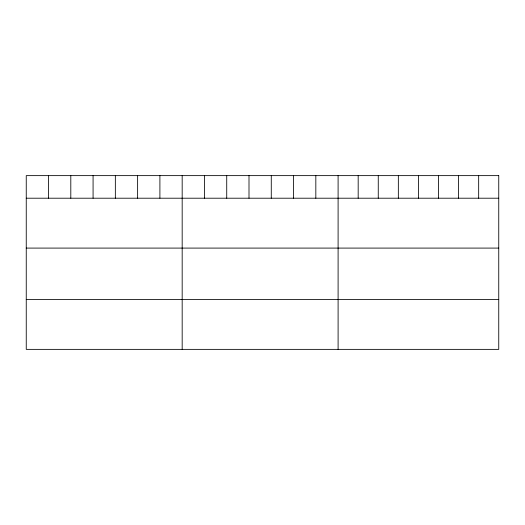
<?xml version="1.0" encoding="UTF-8"?>
<svg xmlns="http://www.w3.org/2000/svg" width="525" height="525" viewBox="0 0 525 525"><rect width="100%" height="100%" fill="white"/><g stroke="black" fill="none" stroke-linecap="round" stroke-linejoin="round"><path stroke-width="0.79" d="M26.25 198.207L498.75 198.207M26.25 248.089L498.75 248.089M26.25 299.486L498.75 299.486M478.669 175.632L478.669 198.207M458.587 175.632L458.587 198.207M438.506 175.632L438.506 198.207M418.425 175.632L418.425 198.207M398.344 175.632L398.344 198.207M378.262 175.632L378.262 198.207M358.181 175.632L358.181 198.207M338.1 175.632L338.1 349.368M315.827 175.632L315.827 198.207M293.547 175.632L293.547 198.207M271.274 175.632L271.274 198.207M249.001 175.632L249.001 198.207M226.728 175.632L226.728 198.207M204.448 175.632L204.448 198.207M182.175 175.632L182.175 349.368M159.902 175.632L159.902 198.207M137.622 175.632L137.622 198.207M115.349 175.632L115.349 198.207M93.076 175.632L93.076 198.207M70.803 175.632L70.803 198.207M48.523 175.632L48.523 198.207M498.75 175.632L26.25 175.632L26.25 349.368L498.75 349.368L498.75 175.632"/></g></svg>
